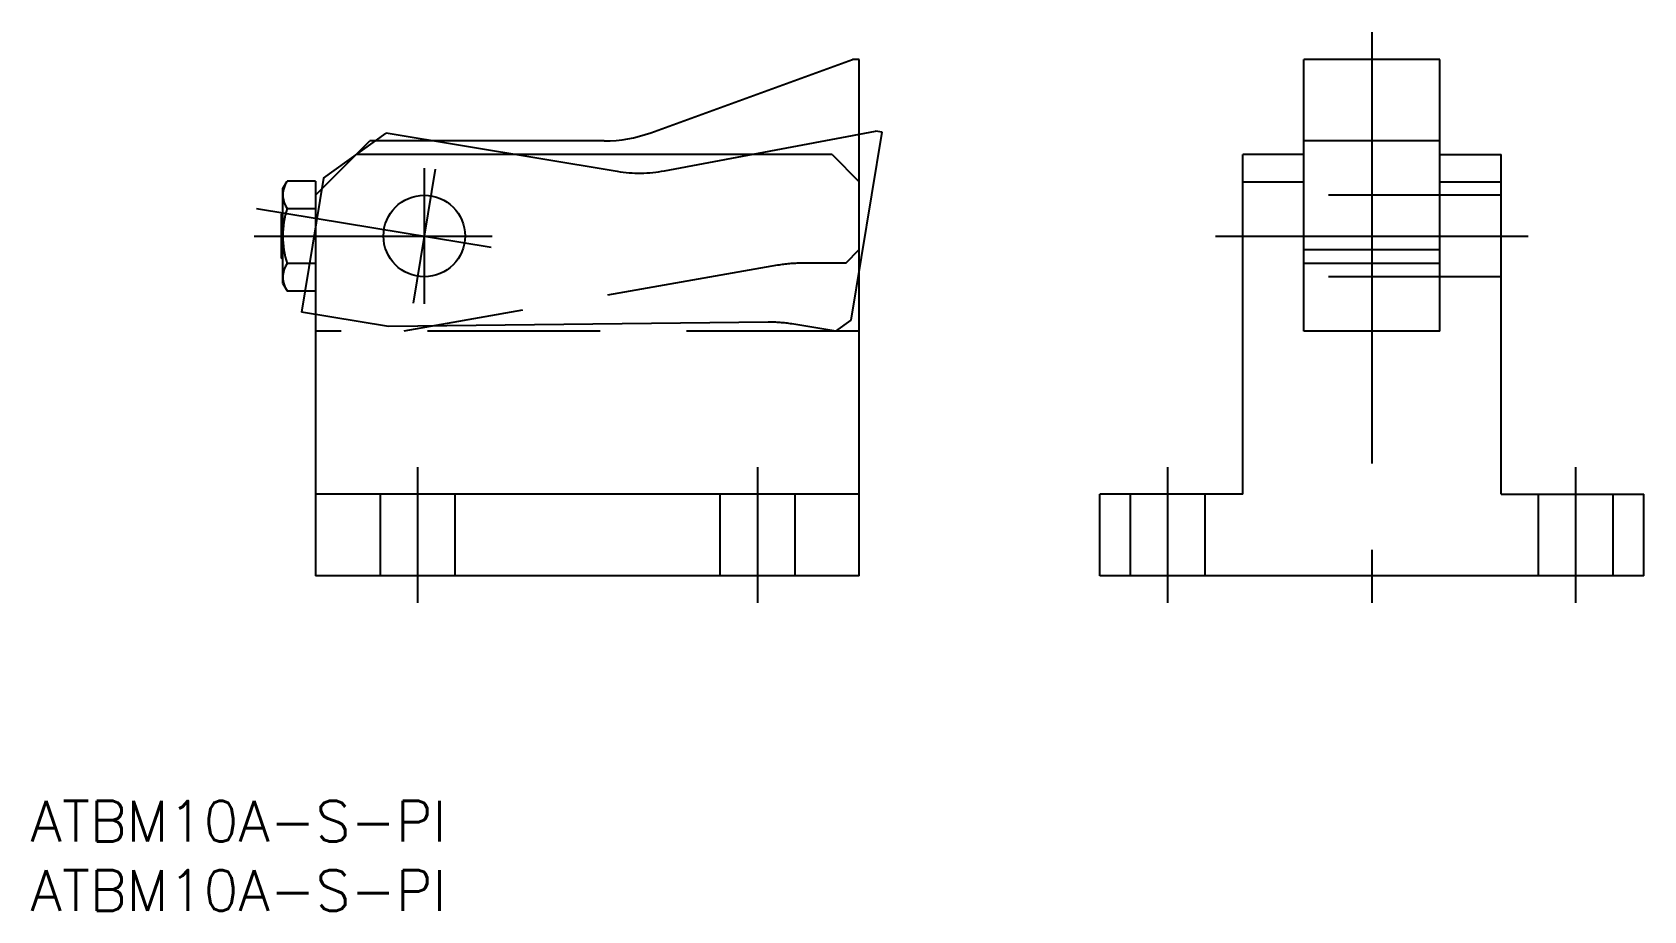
# Model space of a CAD drawing. Extents: x -29 to 90, y -50 to 15.
import ezdxf

# ---------------------------------------------------------------- set-up
doc = ezdxf.new("R2010")
doc.units = 0
for name, pattern in [('CENTER', [50.8, 31.75, -6.35, 6.35, -6.35]), ('DASHED', [19.05, 12.7, -6.35]), ('PHANTOM', [63.5, 31.75, -6.35, 6.35, -6.35, 6.35, -6.35])]:
    doc.linetypes.add(name, pattern=pattern)
doc.layers.get('0').update_dxf_attribs({"linetype": 'CONTINUOUS'})
doc.layers.add('CENTER', color=1, linetype='CENTER')
doc.styles.get("Standard").update_dxf_attribs({"font": 'txt.shx', "height": 3, "bigfont": 'bigfont.shx'})

# ---------------------------------------------------------------- blocks, each defined once
blk = doc.blocks.new('*U4')
at = {"color": 7, "linetype": 'CONTINUOUS'}
blk.add_text('ATBM10A-S-PI', height=3, dxfattribs=at).set_placement((-28.96, -44.57))
blk = doc.blocks.new('*U5')
at = {"color": 7, "linetype": 'CONTINUOUS'}
blk.add_text('ATBM10A-S-PI', height=3, dxfattribs=at).set_placement((-28.96, -49.66))

msp = doc.modelspace()

# ---------------------------------------------------------------- linework, layer by layer
at = {"color": 7, "linetype": 'CONTINUOUS'}
for p, q in [((16.66, 7.6), (31.5, 13)), ((32, 13), (31.5, 13)), ((32, -25), (32, 13)), ((74.7, 13), (64.7, 13)), ((64.7, -7), (64.7, 13)), ((74.7, -7), (74.7, 13)), ((-8, 3), (-4, 7)), ((30, 6), (-5, 6)), ((13.24, 7), (-4, 7)), ((30, 6), (32, 4)), ((60.2, -19), (60.2, 6)), ((64.7, 6), (60.2, 6)), ((74.7, 6), (79.2, 6)), ((79.2, -19), (79.2, 6)), ((-10.4, 3.5), (-10.09, 4.04)), ((-8, 4.04), (-10.09, 4.04)), ((-8, 4.04), (-8, -25)), ((60.2, 4), (64.7, 4)), ((74.7, 4), (79.2, 4)), ((-10.4, -3.5), (-10.4, 3.5)), ((-10.5, 1.62), (-10.4, 1.72)), ((-10.5, -1.62), (-10.5, 1.62)), ((-10.09, 2.02), (-8, 2.02)), ((64.7, -1), (74.7, -1)), ((-10.4, -1.72), (-10.5, -1.62)), ((-8, -2.02), (-10.09, -2.02)), ((64.7, -2), (74.7, -2)), ((-10.4, -3.5), (-10.09, -4.04)), ((-10.09, -4.04), (-8, -4.04)), ((74.7, -7), (64.7, -7)), ((32, -19), (-8, -19)), ((49.7, -25), (49.7, -19)), ((60.2, -19), (49.7, -19)), ((79.2, -19), (89.7, -19)), ((89.7, -25), (89.7, -19)), ((32, -25), (-8, -25)), ((89.7, -25), (49.7, -25))]:
    msp.add_line(p, q, dxfattribs=at)
at = {"color": 3, "linetype": 'PHANTOM'}
for p, q in [((-7.41, 4.26), (-2.81, 7.56)), ((14.2, 4.76), (-2.81, 7.56)), ((17.67, 4.8), (33.19, 7.72)), ((31.41, -6.18), (33.68, 7.64)), ((33.68, 7.64), (33.19, 7.72)), ((0.81, 4.93), (-0.81, -4.93)), ((-7.41, 4.26), (-9.03, -5.61)), ((-12.33, 2.03), (4.93, -0.81)), ((-2.62, -6.66), (-9.03, -5.61)), ((25.3, -6.34), (-2.62, -6.66)), ((30.27, -7), (27.04, -6.47)), ((30.27, -7), (31.41, -6.18))]:
    msp.add_line(p, q, dxfattribs=at)
at = {"color": 3, "linetype": 'DASHED'}
for p, q in [((74.7, 7), (64.7, 7)), ((79.2, 3), (60.2, 3)), ((31, -2), (32, -1)), ((25.99, -2.15), (-1.5, -7)), ((31, -2), (27.73, -2)), ((79.2, -3), (60.2, -3)), ((32, -7), (-8, -7)), ((-3.25, -19), (-3.25, -25)), ((2.25, -19), (2.25, -25)), ((21.75, -19), (21.75, -25)), ((27.25, -19), (27.25, -25)), ((51.95, -25), (51.95, -19)), ((57.45, -25), (57.45, -19)), ((81.95, -25), (81.95, -19)), ((87.45, -25), (87.45, -19))]:
    msp.add_line(p, q, dxfattribs=at)
at = {"color": 3, "linetype": 'CONTINUOUS'}
for p, q in [((-10.5, 1.62), (-10.4, 1.62)), ((-10.5, -1.62), (-10.4, -1.62))]:
    msp.add_line(p, q, dxfattribs=at)
at = {"color": 7, "linetype": 'CONTINUOUS'}
msp.add_circle((0, 0), 3, dxfattribs=at)
for centre, radius, start, end in [((13.24, 17), 10, 270, 289.9831), ((-8.61, 3.03), 1.79, 154.3842, 214.3842), ((-3.71, 0), 6.69, 162.412, 197.588), ((-8.61, -3.03), 1.79, 145.6158, 205.6158)]:
    msp.add_arc(centre, radius, start, end, dxfattribs=at)
at = {"color": 3, "linetype": 'PHANTOM'}
for centre, start, end in [((15.82, 14.63), 260.6686, 280.6517), ((25.42, -16.34), 80.6686, 90.6686)]:
    msp.add_arc(centre, 10, start, end, dxfattribs=at)
at = {"color": 3, "linetype": 'DASHED'}
msp.add_arc((27.73, -12), 10, 90, 100, dxfattribs=at)
at = {"layer": 'CENTER', "color": 1, "linetype": 'CENTER'}
for p, q in [((69.7, 15), (69.7, -27)), ((0, 5), (0, -5)), ((58.2, 0), (81.2, 0)), ((-12.5, 0), (5, 0)), ((-0.5, -17), (-0.5, -27)), ((24.5, -17), (24.5, -27)), ((54.7, -27), (54.7, -17)), ((84.7, -27), (84.7, -17))]:
    msp.add_line(p, q, dxfattribs=at)

# ---------------------------------------------------------------- block references
at = {"color": 7, "linetype": 'CONTINUOUS'}
for name in ['*U4', '*U5']:
    msp.add_blockref(name, (0, 0), dxfattribs=at)

doc.saveas('drawing.dxf')
